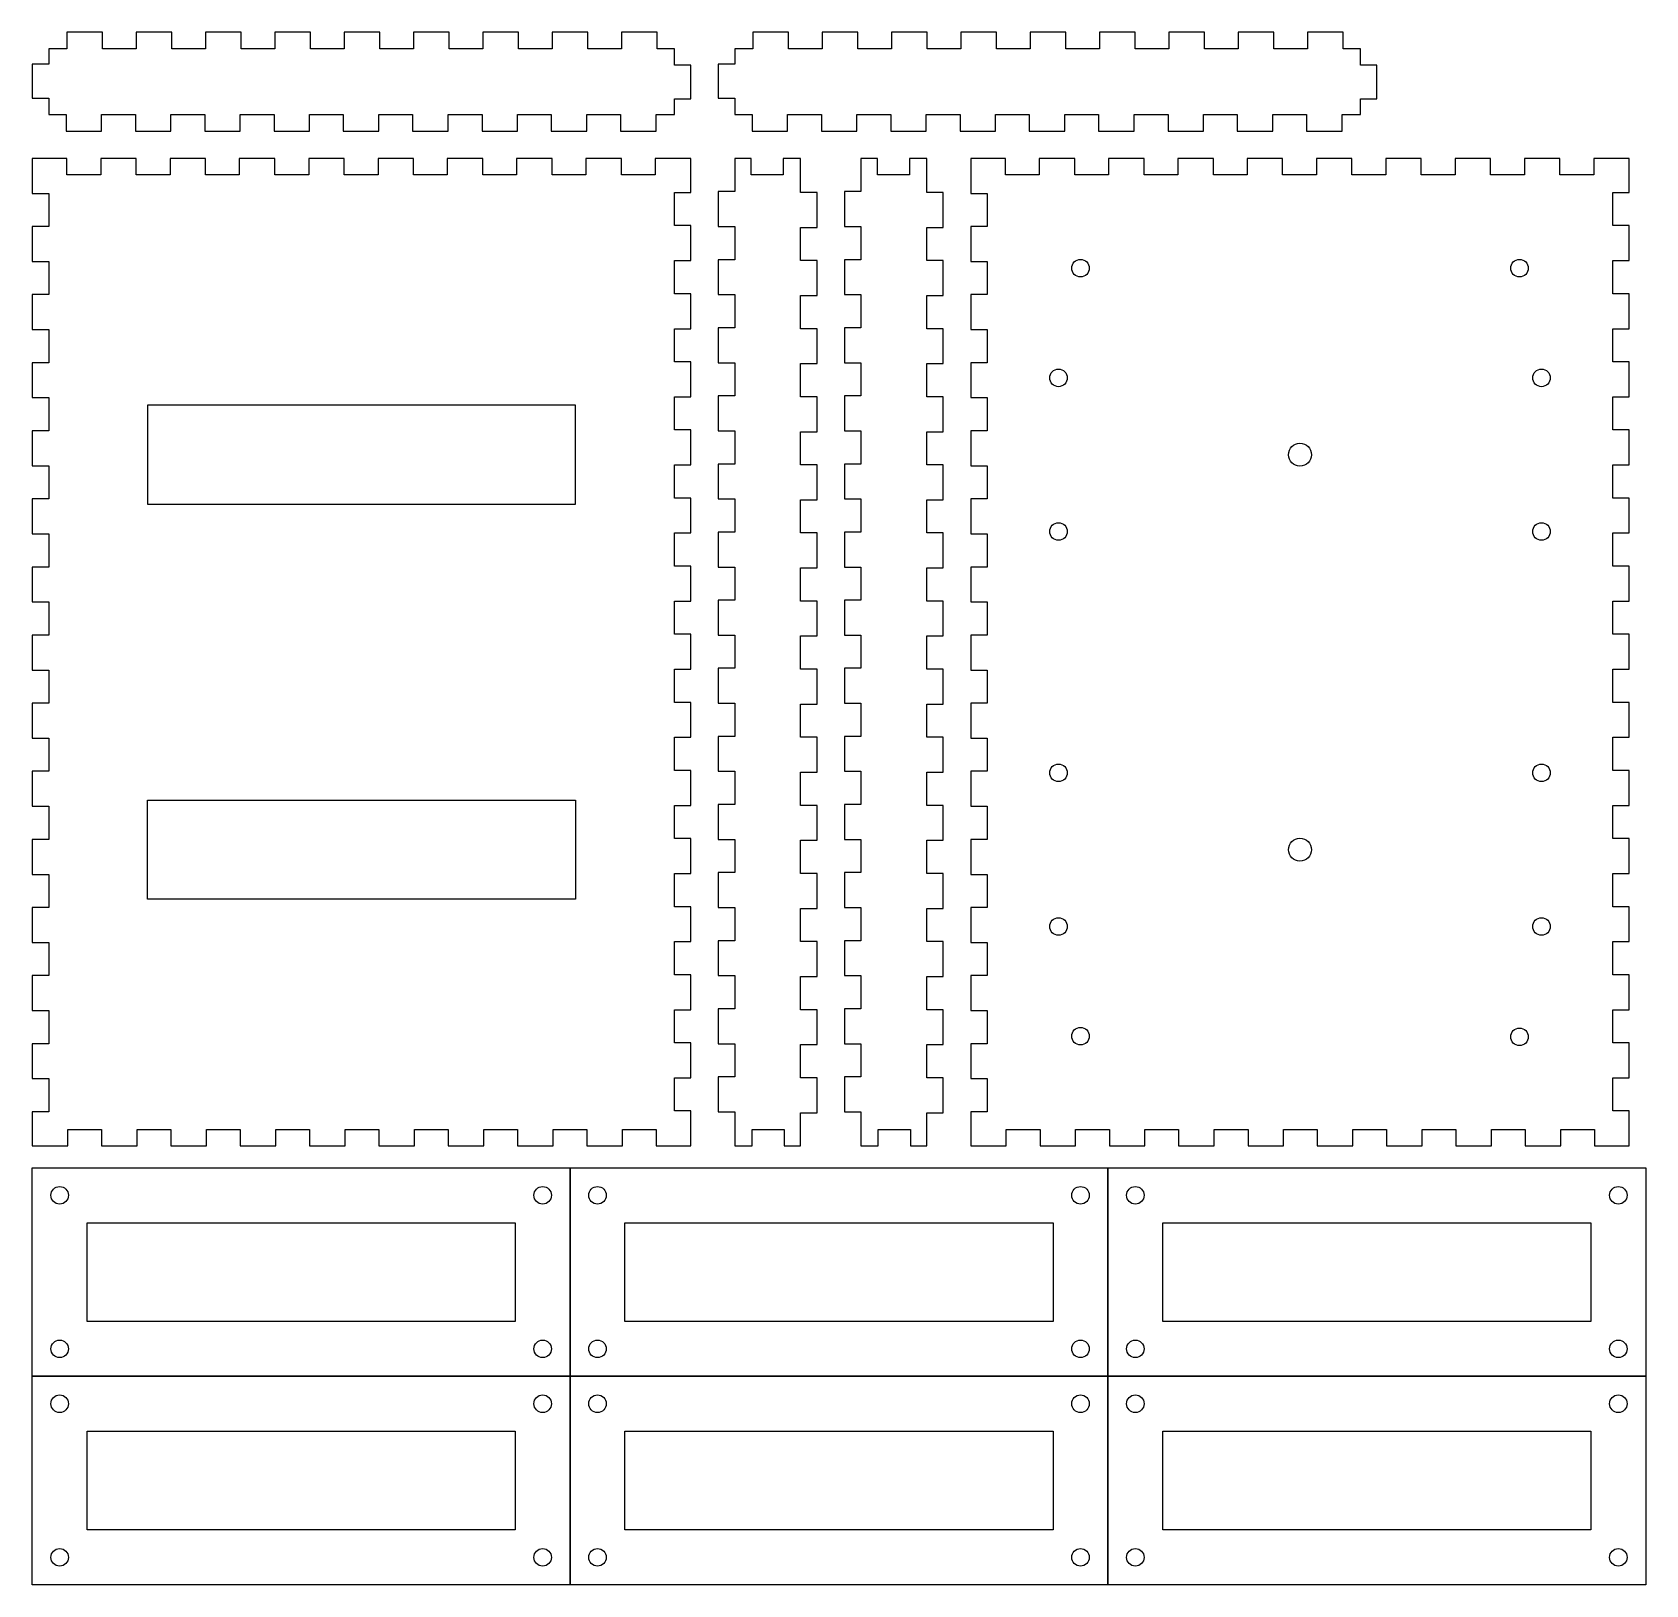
# Model space of a CAD drawing. Extents: x 33 to 327, y -45 to 238.
import ezdxf

# ---------------------------------------------------------------- set-up
doc = ezdxf.new("R2010")
doc.units = 0
doc.header["$MEASUREMENT"] = 0
doc.layers.get('0').update_dxf_attribs({"color": 1, "linetype": 'CONTINUOUS'})

msp = doc.modelspace()

# ---------------------------------------------------------------- linework, layer by layer
at = {"linetype": 'ByBlock'}
for p, q in [((132, 170.34), (54, 170.34)), ((54, 170.34), (54, 152.34)), ((132, 152.34), (132, 170.34)), ((54, 152.34), (93, 152.34)), ((93, 152.34), (132, 152.34)), ((54, 80.34), (54, 98.34)), ((54, 98.34), (93, 98.34)), ((93, 98.34), (132, 98.34)), ((132, 98.34), (132, 80.34)), ((132, 80.34), (54, 80.34)), ((33, 3.34), (33, 31.34)), ((33, 31.34), (131, 31.34)), ((131, 31.34), (131, -6.66)), ((131, 3.34), (131, 31.34)), ((131, 31.34), (229, 31.34)), ((229, 31.34), (229, -6.66)), ((229, 3.34), (229, 31.34)), ((229, 31.34), (327, 31.34)), ((327, 31.34), (327, -6.66)), ((43, 3.34), (43, 21.34)), ((43, 21.34), (82, 21.34)), ((82, 21.34), (121, 21.34)), ((121, 21.34), (121, 3.34)), ((141, 3.34), (141, 21.34)), ((141, 21.34), (180, 21.34)), ((180, 21.34), (219, 21.34)), ((219, 21.34), (219, 3.34)), ((239, 3.34), (239, 21.34)), ((239, 21.34), (278, 21.34)), ((278, 21.34), (317, 21.34)), ((317, 21.34), (317, 3.34)), ((33, -6.66), (33, 3.34)), ((121, 3.34), (43, 3.34)), ((131, -6.66), (131, 3.34)), ((219, 3.34), (141, 3.34)), ((229, -6.66), (229, 3.34)), ((317, 3.34), (239, 3.34)), ((33, -34.66), (33, -6.66)), ((33, -6.66), (131, -6.66)), ((131, -6.66), (33, -6.66)), ((131, -6.66), (131, -44.66)), ((131, -34.66), (131, -6.66)), ((131, -6.66), (229, -6.66)), ((229, -6.66), (131, -6.66)), ((229, -6.66), (229, -44.66)), ((229, -34.66), (229, -6.66)), ((229, -6.66), (327, -6.66)), ((327, -6.66), (229, -6.66)), ((327, -6.66), (327, -44.66)), ((43, -34.66), (43, -16.66)), ((43, -16.66), (82, -16.66)), ((82, -16.66), (121, -16.66)), ((121, -16.66), (121, -34.66)), ((141, -34.66), (141, -16.66)), ((141, -16.66), (180, -16.66)), ((180, -16.66), (219, -16.66)), ((219, -16.66), (219, -34.66)), ((239, -34.66), (239, -16.66)), ((239, -16.66), (278, -16.66)), ((278, -16.66), (317, -16.66)), ((317, -16.66), (317, -34.66)), ((33, -44.66), (33, -34.66)), ((121, -34.66), (43, -34.66)), ((131, -44.66), (131, -34.66)), ((219, -34.66), (141, -34.66)), ((229, -44.66), (229, -34.66)), ((317, -34.66), (239, -34.66)), ((131, -44.66), (33, -44.66)), ((229, -44.66), (131, -44.66)), ((327, -44.66), (229, -44.66))]:
    msp.add_line(p, q, dxfattribs=at)
for points in [[(33, 232.5), (33, 226.34), (36, 226.34), (36, 223.34), (39.16, 223.34), (39.16, 220.34), (45.63, 220.34), (45.63, 223.34), (51.79, 223.34), (51.79, 220.34), (58.26, 220.34), (58.26, 223.34), (64.42, 223.34), (64.42, 220.34), (70.89, 220.34), (70.89, 223.34), (77.05, 223.34), (77.05, 220.34), (83.53, 220.34), (83.53, 223.34), (89.68, 223.34), (89.68, 220.34), (96.16, 220.34), (96.16, 223.34), (102.31, 223.34), (102.31, 220.34), (108.79, 220.34), (108.79, 223.34), (114.95, 223.34), (114.95, 220.34), (121.42, 220.34), (121.42, 223.34), (127.58, 223.34), (127.58, 220.34), (134.05, 220.34), (134.05, 223.34), (140.21, 223.34), (140.21, 220.34), (146.68, 220.34), (146.68, 223.34), (150, 223.34), (150, 226.18), (153, 226.18), (153, 232.34), (150, 232.34), (150, 235.34), (146.84, 235.34), (146.84, 238.34), (140.37, 238.34), (140.37, 235.34), (134.21, 235.34), (134.21, 238.34), (127.74, 238.34), (127.74, 235.34), (121.58, 235.34), (121.58, 238.34), (115.11, 238.34), (115.11, 235.34), (108.95, 235.34), (108.95, 238.34), (102.47, 238.34), (102.47, 235.34), (96.32, 235.34), (96.32, 238.34), (89.84, 238.34), (89.84, 235.34), (83.69, 235.34), (83.69, 238.34), (77.21, 238.34), (77.21, 235.34), (71.05, 235.34), (71.05, 238.34), (64.58, 238.34), (64.58, 235.34), (58.42, 235.34), (58.42, 238.34), (51.95, 238.34), (51.95, 235.34), (45.79, 235.34), (45.79, 238.34), (39.32, 238.34), (39.32, 235.34), (36, 235.34), (36, 232.5), (33, 232.5)], [(161, 226.34), (161, 223.34), (164.16, 223.34), (164.16, 220.34), (170.63, 220.34), (170.63, 223.34), (176.79, 223.34), (176.79, 220.34), (183.26, 220.34), (183.26, 223.34), (189.42, 223.34), (189.42, 220.34), (195.89, 220.34), (195.89, 223.34), (202.05, 223.34), (202.05, 220.34), (208.53, 220.34), (208.53, 223.34), (214.68, 223.34), (214.68, 220.34), (221.16, 220.34), (221.16, 223.34), (227.31, 223.34), (227.31, 220.34), (233.79, 220.34), (233.79, 223.34), (239.95, 223.34), (239.95, 220.34), (246.42, 220.34), (246.42, 223.34), (252.58, 223.34), (252.58, 220.34), (259.05, 220.34), (259.05, 223.34), (265.21, 223.34), (265.21, 220.34), (271.68, 220.34), (271.68, 223.34), (275, 223.34), (275, 226.18), (278, 226.18), (278, 232.34), (275, 232.34), (275, 235.34), (271.84, 235.34), (271.84, 238.34), (265.37, 238.34), (265.37, 235.34), (259.21, 235.34), (259.21, 238.34), (252.74, 238.34), (252.74, 235.34), (246.58, 235.34), (246.58, 238.34), (240.11, 238.34), (240.11, 235.34), (233.95, 235.34), (233.95, 238.34), (227.47, 238.34), (227.47, 235.34), (221.32, 235.34), (221.32, 238.34), (214.84, 238.34), (214.84, 235.34), (208.69, 235.34), (208.69, 238.34), (202.21, 238.34), (202.21, 235.34), (196.05, 235.34), (196.05, 238.34), (189.58, 238.34), (189.58, 235.34), (183.42, 235.34), (183.42, 238.34), (176.95, 238.34), (176.95, 235.34), (170.79, 235.34), (170.79, 238.34), (164.32, 238.34), (164.32, 235.34), (161, 235.34), (161, 232.5), (158, 232.5), (158, 226.34), (161, 226.34)], [(33, 41.55), (33, 35.34), (39.48, 35.34), (39.48, 38.34), (45.63, 38.34), (45.63, 35.34), (52.11, 35.34), (52.11, 38.34), (58.26, 38.34), (58.26, 35.34), (64.74, 35.34), (64.74, 38.34), (70.89, 38.34), (70.89, 35.34), (77.37, 35.34), (77.37, 38.34), (83.53, 38.34), (83.53, 35.34), (90, 35.34), (90, 38.34), (96.16, 38.34), (96.16, 35.34), (102.63, 35.34), (102.63, 38.34), (108.79, 38.34), (108.79, 35.34), (115.27, 35.34), (115.27, 38.34), (121.42, 38.34), (121.42, 35.34), (127.9, 35.34), (127.9, 38.34), (134.05, 38.34), (134.05, 35.34), (140.53, 35.34), (140.53, 38.34), (146.68, 38.34), (146.68, 35.34), (153, 35.34), (153, 41.71), (150, 41.71), (150, 47.76), (153, 47.76), (153, 54.13), (150, 54.13), (150, 60.17), (153, 60.17), (153, 66.54), (150, 66.54), (150, 72.59), (153, 72.59), (153, 78.95), (150, 78.95), (150, 85), (153, 85), (153, 91.37), (150, 91.37), (150, 97.41), (153, 97.41), (153, 103.78), (150, 103.78), (150, 109.83), (153, 109.83), (153, 116.19), (150, 116.19), (150, 122.24), (153, 122.24), (153, 128.61), (150, 128.61), (150, 134.66), (153, 134.66), (153, 141.02), (150, 141.02), (150, 147.07), (153, 147.07), (153, 153.44), (150, 153.44), (150, 159.48), (153, 159.48), (153, 165.85), (150, 165.85), (150, 171.9), (153, 171.9), (153, 178.26), (150, 178.26), (150, 184.31), (153, 184.31), (153, 190.68), (150, 190.68), (150, 196.72), (153, 196.72), (153, 203.09), (150, 203.09), (150, 209.14), (153, 209.14), (153, 215.34), (146.52, 215.34), (146.52, 212.34), (140.37, 212.34), (140.37, 215.34), (133.89, 215.34), (133.89, 212.34), (127.74, 212.34), (127.74, 215.34), (121.26, 215.34), (121.26, 212.34), (115.11, 212.34), (115.11, 215.34), (108.63, 215.34), (108.63, 212.34), (102.47, 212.34), (102.47, 215.34), (96, 215.34), (96, 212.34), (89.84, 212.34), (89.84, 215.34), (83.37, 215.34), (83.37, 212.34), (77.21, 212.34), (77.21, 215.34), (70.73, 215.34), (70.73, 212.34), (64.58, 212.34), (64.58, 215.34), (58.1, 215.34), (58.1, 212.34), (51.95, 212.34), (51.95, 215.34), (45.47, 215.34), (45.47, 212.34), (39.32, 212.34), (39.32, 215.34), (33, 215.34), (33, 208.98), (36, 208.98), (36, 202.93), (33, 202.93), (33, 196.56), (36, 196.56), (36, 190.52), (33, 190.52), (33, 184.15), (36, 184.15), (36, 178.1), (33, 178.1), (33, 171.74), (36, 171.74), (36, 165.69), (33, 165.69), (33, 159.32), (36, 159.32), (36, 153.28), (33, 153.28), (33, 146.91), (36, 146.91), (36, 140.86), (33, 140.86), (33, 134.5), (36, 134.5), (36, 128.45), (33, 128.45), (33, 122.08), (36, 122.08), (36, 116.03), (33, 116.03), (33, 109.67), (36, 109.67), (36, 103.62), (33, 103.62), (33, 97.25), (36, 97.25), (36, 91.21), (33, 91.21), (33, 84.84), (36, 84.84), (36, 78.79), (33, 78.79), (33, 72.43), (36, 72.43), (36, 66.38), (33, 66.38), (33, 60.01), (36, 60.01), (36, 53.97), (33, 53.97), (33, 47.6), (36, 47.6), (36, 41.55), (33, 41.55)], [(164, 215.34), (161, 215.34), (161, 209.3), (158, 209.3), (158, 202.93), (161, 202.93), (161, 196.88), (158, 196.88), (158, 190.52), (161, 190.52), (161, 184.47), (158, 184.47), (158, 178.1), (161, 178.1), (161, 172.06), (158, 172.06), (158, 165.69), (161, 165.69), (161, 159.64), (158, 159.64), (158, 153.28), (161, 153.28), (161, 147.23), (158, 147.23), (158, 140.86), (161, 140.86), (161, 134.82), (158, 134.82), (158, 128.45), (161, 128.45), (161, 122.4), (158, 122.4), (158, 116.03), (161, 116.03), (161, 109.99), (158, 109.99), (158, 103.62), (161, 103.62), (161, 97.57), (158, 97.57), (158, 91.21), (161, 91.21), (161, 85.16), (158, 85.16), (158, 78.79), (161, 78.79), (161, 72.75), (158, 72.75), (158, 66.38), (161, 66.38), (161, 60.33), (158, 60.33), (158, 53.97), (161, 53.97), (161, 47.92), (158, 47.92), (158, 41.55), (161, 41.55), (161, 35.34), (164.16, 35.34), (164.16, 38.34), (170, 38.34), (170, 35.34), (173, 35.34), (173, 41.39), (176, 41.39), (176, 47.76), (173, 47.76), (173, 53.81), (176, 53.81), (176, 60.17), (173, 60.17), (173, 66.22), (176, 66.22), (176, 72.59), (173, 72.59), (173, 78.63), (176, 78.63), (176, 85), (173, 85), (173, 91.05), (176, 91.05), (176, 97.41), (173, 97.41), (173, 103.46), (176, 103.46), (176, 109.83), (173, 109.83), (173, 115.87), (176, 115.87), (176, 122.24), (173, 122.24), (173, 128.29), (176, 128.29), (176, 134.66), (173, 134.66), (173, 140.7), (176, 140.7), (176, 147.07), (173, 147.07), (173, 153.12), (176, 153.12), (176, 159.48), (173, 159.48), (173, 165.53), (176, 165.53), (176, 171.9), (173, 171.9), (173, 177.94), (176, 177.94), (176, 184.31), (173, 184.31), (173, 190.36), (176, 190.36), (176, 196.72), (173, 196.72), (173, 202.77), (176, 202.77), (176, 209.14), (173, 209.14), (173, 215.34), (169.84, 215.34), (169.84, 212.34), (164, 212.34), (164, 215.34)], [(187, 215.34), (184, 215.34), (184, 209.3), (181, 209.3), (181, 202.93), (184, 202.93), (184, 196.88), (181, 196.88), (181, 190.52), (184, 190.52), (184, 184.47), (181, 184.47), (181, 178.1), (184, 178.1), (184, 172.06), (181, 172.06), (181, 165.69), (184, 165.69), (184, 159.64), (181, 159.64), (181, 153.28), (184, 153.28), (184, 147.23), (181, 147.23), (181, 140.86), (184, 140.86), (184, 134.82), (181, 134.82), (181, 128.45), (184, 128.45), (184, 122.4), (181, 122.4), (181, 116.03), (184, 116.03), (184, 109.99), (181, 109.99), (181, 103.62), (184, 103.62), (184, 97.57), (181, 97.57), (181, 91.21), (184, 91.21), (184, 85.16), (181, 85.16), (181, 78.79), (184, 78.79), (184, 72.75), (181, 72.75), (181, 66.38), (184, 66.38), (184, 60.33), (181, 60.33), (181, 53.97), (184, 53.97), (184, 47.92), (181, 47.92), (181, 41.55), (184, 41.55), (184, 35.34), (187.16, 35.34), (187.16, 38.34), (193, 38.34), (193, 35.34), (196, 35.34), (196, 41.39), (199, 41.39), (199, 47.76), (196, 47.76), (196, 53.81), (199, 53.81), (199, 60.17), (196, 60.17), (196, 66.22), (199, 66.22), (199, 72.59), (196, 72.59), (196, 78.63), (199, 78.63), (199, 85), (196, 85), (196, 91.05), (199, 91.05), (199, 97.41), (196, 97.41), (196, 103.46), (199, 103.46), (199, 109.83), (196, 109.83), (196, 115.87), (199, 115.87), (199, 122.24), (196, 122.24), (196, 128.29), (199, 128.29), (199, 134.66), (196, 134.66), (196, 140.7), (199, 140.7), (199, 147.07), (196, 147.07), (196, 153.12), (199, 153.12), (199, 159.48), (196, 159.48), (196, 165.53), (199, 165.53), (199, 171.9), (196, 171.9), (196, 177.94), (199, 177.94), (199, 184.31), (196, 184.31), (196, 190.36), (199, 190.36), (199, 196.72), (196, 196.72), (196, 202.77), (199, 202.77), (199, 209.14), (196, 209.14), (196, 215.34), (192.84, 215.34), (192.84, 212.34), (187, 212.34), (187, 215.34)], [(210.32, 215.34), (204, 215.34), (204, 208.98), (207, 208.98), (207, 202.93), (204, 202.93), (204, 196.56), (207, 196.56), (207, 190.52), (204, 190.52), (204, 184.15), (207, 184.15), (207, 178.1), (204, 178.1), (204, 171.74), (207, 171.74), (207, 165.69), (204, 165.69), (204, 159.32), (207, 159.32), (207, 153.28), (204, 153.28), (204, 146.91), (207, 146.91), (207, 140.86), (204, 140.86), (204, 134.5), (207, 134.5), (207, 128.45), (204, 128.45), (204, 122.08), (207, 122.08), (207, 116.03), (204, 116.03), (204, 109.67), (207, 109.67), (207, 103.62), (204, 103.62), (204, 97.25), (207, 97.25), (207, 91.21), (204, 91.21), (204, 84.84), (207, 84.84), (207, 78.79), (204, 78.79), (204, 72.43), (207, 72.43), (207, 66.38), (204, 66.38), (204, 60.01), (207, 60.01), (207, 53.97), (204, 53.97), (204, 47.6), (207, 47.6), (207, 41.55), (204, 41.55), (204, 35.34), (210.48, 35.34), (210.48, 38.34), (216.63, 38.34), (216.63, 35.34), (223.11, 35.34), (223.11, 38.34), (229.26, 38.34), (229.26, 35.34), (235.74, 35.34), (235.74, 38.34), (241.89, 38.34), (241.89, 35.34), (248.37, 35.34), (248.37, 38.34), (254.53, 38.34), (254.53, 35.34), (261, 35.34), (261, 38.34), (267.16, 38.34), (267.16, 35.34), (273.63, 35.34), (273.63, 38.34), (279.79, 38.34), (279.79, 35.34), (286.27, 35.34), (286.27, 38.34), (292.42, 38.34), (292.42, 35.34), (298.9, 35.34), (298.9, 38.34), (305.05, 38.34), (305.05, 35.34), (311.53, 35.34), (311.53, 38.34), (317.68, 38.34), (317.68, 35.34), (324, 35.34), (324, 41.71), (321, 41.71), (321, 47.76), (324, 47.76), (324, 54.13), (321, 54.13), (321, 60.17), (324, 60.17), (324, 66.54), (321, 66.54), (321, 72.59), (324, 72.59), (324, 78.95), (321, 78.95), (321, 85), (324, 85), (324, 91.37), (321, 91.37), (321, 97.41), (324, 97.41), (324, 103.78), (321, 103.78), (321, 109.83), (324, 109.83), (324, 116.19), (321, 116.19), (321, 122.24), (324, 122.24), (324, 128.61), (321, 128.61), (321, 134.66), (324, 134.66), (324, 141.02), (321, 141.02), (321, 147.07), (324, 147.07), (324, 153.44), (321, 153.44), (321, 159.48), (324, 159.48), (324, 165.85), (321, 165.85), (321, 171.9), (324, 171.9), (324, 178.26), (321, 178.26), (321, 184.31), (324, 184.31), (324, 190.68), (321, 190.68), (321, 196.72), (324, 196.72), (324, 203.09), (321, 203.09), (321, 209.14), (324, 209.14), (324, 215.34), (317.52, 215.34), (317.52, 212.34), (311.37, 212.34), (311.37, 215.34), (304.89, 215.34), (304.89, 212.34), (298.74, 212.34), (298.74, 215.34), (292.26, 215.34), (292.26, 212.34), (286.11, 212.34), (286.11, 215.34), (279.63, 215.34), (279.63, 212.34), (273.47, 212.34), (273.47, 215.34), (267, 215.34), (267, 212.34), (260.84, 212.34), (260.84, 215.34), (254.37, 215.34), (254.37, 212.34), (248.21, 212.34), (248.21, 215.34), (241.73, 215.34), (241.73, 212.34), (235.58, 212.34), (235.58, 215.34), (229.1, 215.34), (229.1, 212.34), (222.95, 212.34), (222.95, 215.34), (216.47, 215.34), (216.47, 212.34), (210.32, 212.34), (210.32, 215.34)]]:
    msp.add_lwpolyline(points, close=True)
for centre, radius in [((224, 195.34), 1.6), ((304, 195.34), 1.6), ((220, 175.34), 1.6), ((308, 175.34), 1.6), ((264, 161.34), 2.1), ((220, 147.34), 1.6), ((308, 147.34), 1.6), ((220, 103.34), 1.6), ((308, 103.34), 1.6), ((264, 89.34), 2.1), ((220, 75.34), 1.6), ((308, 75.34), 1.6), ((224, 55.34), 1.6), ((304, 55.22), 1.6), ((38, 26.34), 1.6), ((126, 26.34), 1.6), ((136, 26.34), 1.6), ((224, 26.34), 1.6), ((234, 26.34), 1.6), ((322, 26.34), 1.6), ((38, -1.66), 1.6), ((126, -1.66), 1.6), ((136, -1.66), 1.6), ((224, -1.66), 1.6), ((234, -1.66), 1.6), ((322, -1.66), 1.6), ((38, -11.66), 1.6), ((126, -11.66), 1.6), ((136, -11.66), 1.6), ((224, -11.66), 1.6), ((234, -11.66), 1.6), ((322, -11.66), 1.6), ((38, -39.66), 1.6), ((126, -39.66), 1.6), ((136, -39.66), 1.6), ((224, -39.66), 1.6), ((234, -39.66), 1.6), ((322, -39.66), 1.6)]:
    msp.add_circle(centre, radius, dxfattribs=at)

doc.saveas('drawing.dxf')
